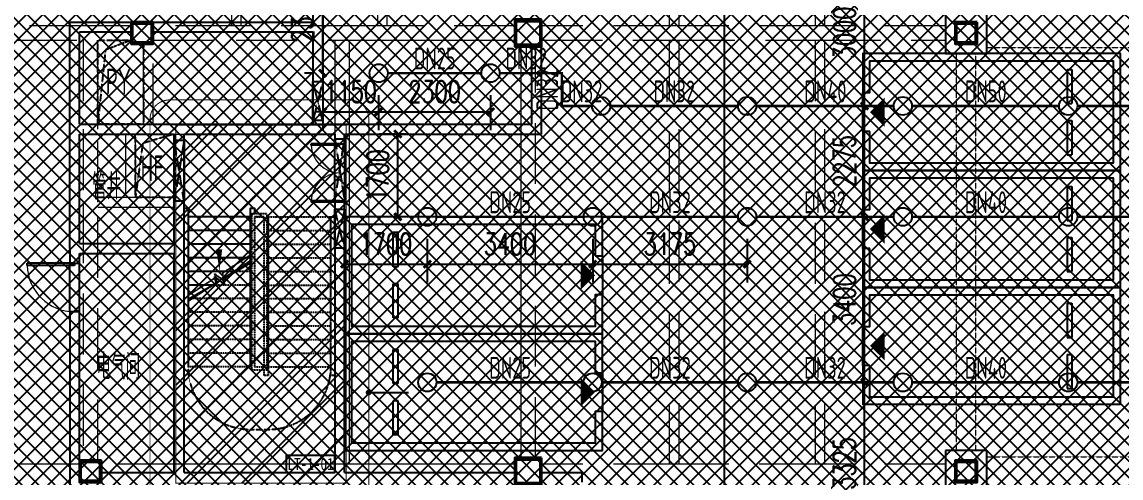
# Model space of a CAD drawing. Extents: x 6824721 to 16538177, y 2478193 to 6665639.
# Drawn here: x 8765458 to 8788049, y 2765564 to 2774926 of the extents above; entities that cross this region are included whole.
import ezdxf
from ezdxf.enums import TextEntityAlignment as Align

# ---------------------------------------------------------------- set-up
doc = ezdxf.new("R2010")
doc.units = 0
doc.header["$LTSCALE"] = 10
for name, pattern in [('__DASH', [0.35, 0.25, -0.1]), ('_DASH', [0.6, 0.4, -0.2]), ('DASH', [0.35, 0.25, -0.1]), ('短虚线', [187.5, 125, -62.5])]:
    doc.linetypes.add(name, pattern=pattern)
for name, color, linetype in [('0-wo', 8, 'Continuous'), ('00-停车位', 67, 'Continuous'), ('S-梁-虚线', 4, 'DASH'), ('SRC-03F$0$A-SYMB-NUMB-T', 4, 'Continuous'), ('W-EQUIP_喷头', 7, 'Continuous'), ('W-PIPE-喷淋中', 6, 'Continuous'), ('W-TEXT_喷淋', 7, 'Continuous'), ('W-TWT_DIM', 3, 'Continuous'), ('画水辅助', 6, 'Continuous')]:
    doc.layers.add(name, color=color, linetype=linetype)
doc.layers.add('钢梁', color=141, linetype='Continuous', lineweight=18)
doc.styles.add('8B2_01', font='simhei.ttf', dxfattribs={"width": 0.8})
doc.styles.add('8B2_02', font='tssdeng.shx', dxfattribs={"width": 0.7, "bigfont": 'TSSDCHN.shx'})
doc.styles.add('_TCH_DIM_T3', font='SIMPLEX', dxfattribs={"width": 0.705882, "bigfont": 'GBCBIG'})
doc.styles.add('_TWT_PIPEDN', font='TSSDENG', dxfattribs={"width": 0.8, "height": 3.5, "bigfont": 'TSSDCHN'})
doc.styles.add('SRC-03F$0$ECADI-TXT', font='simplex.shx', dxfattribs={"bigfont": 'hztxt.shx'})
doc.dimstyles.new('_TWT_ARCH&&150', dxfattribs={"dimtxt": 446.25, "dimasz": 150, "dimexe": 375, "dimexo": 450, "dimgap": 189.375, "dimtad": 1, "dimdec": 0, "dimzin": 0, "dimdsep": 46, "dimtxsty": '_TCH_DIM_T3', "dimblk": 'ARCHTICK', "dimcen": 0.09, "dimclrt": 7, "dimazin": 2, "dimtfac": 1, "dimtdec": 0, "dimtix": 1, "dimtmove": 2, "dimatfit": 3, "dimfxl": 0, "dimtolj": 1, "dimtzin": 0, "dimarcsym": 0})

# ---------------------------------------------------------------- blocks, each defined once
blk = doc.blocks.new('车位2400x5300')
at = {"layer": '00-停车位', "color": 251}
for p, q in [((-875, -1000), (-175, -1000)), ((-875, -1100), (-875, -1000)), ((-875, -1100), (-175, -1100)), ((-175, -1100), (-175, -1000)), ((175, -1000), (875, -1000)), ((175, -1100), (175, -1000)), ((175, -1100), (875, -1100)), ((875, -1100), (875, -1000)), ((400, -5300), (-400, -5300))]:
    blk.add_line(p, q, dxfattribs=at)
blk.add_lwpolyline([(400, -5150), (400, -5300), (1200, -5300), (1200, 0), (-1200, 0), (-1200, -5300), (-400, -5300), (-400, -5150), (-1050, -5150), (-1050, -150), (1050, -150), (1050, -5150), (400, -5150)], dxfattribs=at)
blk.add_lwpolyline([(0, -5150, 0, 600, 0), (0, -4850, 600, 600, 0)], format="xyseb", dxfattribs=at)
blk = doc.blocks.new('SRC-03F$0$ECADI-TAG-CODE')
at = {"layer": 'SRC-03F$0$A-SYMB-NUMB-T', "color": 1}
blk.add_lwpolyline([(3.41, 8.1), (13.41, 8.1), (13.41, 4.6), (3.41, 4.6)], close=True, dxfattribs=at)
at = {"layer": 'SRC-03F$0$A-SYMB-NUMB-T', "style": 'SRC-03F$0$ECADI-TXT', "width": 0.7}
blk.add_attdef('CODE', text='', height=2.5, dxfattribs=at).set_placement((8.41, 6.35), align=Align.MIDDLE_CENTER)
blk = doc.blocks.new('A$C405108C4')
at = {"color": 252, "linetype": 'DASH'}
for points in [[(63075, -170444), (62875, -171244)], [(63075, -171244), (62875, -170444)], [(60225, -171652), (60025, -172902)], [(60225, -172902), (60025, -171652)], [(63325, -172902), (63525, -171625)], [(63325, -171625), (63525, -172902)], [(63525, -173071), (63325, -173871)], [(63525, -173871), (63325, -173071)]]:
    blk.add_lwpolyline(points, dxfattribs=at)
at = {"layer": '画水辅助', "color": 4}
for points in [[(62875, -170444), (63075, -170444), (63075, -171244), (62875, -171244)], [(60025, -171652), (60225, -171652), (60225, -172902), (60025, -172902)], [(63325, -171625), (63525, -171625), (63525, -172902), (63325, -172902)], [(63325, -173071), (63525, -173071), (63525, -173871), (63325, -173871)]]:
    blk.add_lwpolyline(points, close=True, dxfattribs=at)
blk = doc.blocks.new('$DorLib2D$00000002')
for p, q in [((-0.5, 0), (-0.5, 0.4875)), ((-0.475, 0.4875), (-0.5, 0.4875)), ((-0.475, 0), (-0.475, 0.4875)), ((0.475, 0), (0.475, 0.4875)), ((0.475, 0.4875), (0.5, 0.4875)), ((0.5, 0), (0.5, 0.4875)), ((-0.5, 0), (-0.475, 0)), ((0.5, 0), (0.475, 0))]:
    blk.add_line(p, q)
at = {"lineweight": 13}
for centre, start, end in [((-0.4875, 0), 0, 88.53072), ((0.4875, 0), 91.46928, 180)]:
    blk.add_arc(centre, 0.4875, start, end, dxfattribs=at)
blk = doc.blocks.new('$DorLib2D$00000001')
for p, q in [((0.45, 0.975), (0.5, 0.975)), ((0.45, 0), (0.45, 0.975)), ((0.5, 0), (0.5, 0.975)), ((0.5, 0), (0.45, 0))]:
    blk.add_line(p, q)
at = {"lineweight": 13}
blk.add_arc((0.475, 0), 0.975, 91.4693, 180, dxfattribs=at)
blk = doc.blocks.new('jkytk')
h = blk.add_hatch()
h.set_pattern_fill('ANSI31', color=252, scale=500)
h.set_pattern_definition([(45, (8493122.4, 3120586.9), (-561.266, 561.266), [])])
h.paths.add_polyline_path([(8463239, 2781452), (8466739, 2781452), (8466739, 2774102), (8463239, 2774102)])
at = {"color": 1, "const_width": 20}
blk.add_lwpolyline([(8463239, 2781452), (8466739, 2781452), (8466739, 2774102), (8463239, 2774102)], close=True, dxfattribs=at)
blk = doc.blocks.new('LIANGMOBAN')
at = {"layer": 'S-梁-虚线', "color": 8, "lineweight": 18}
for p, q in [((1915816, 60428), (1922841, 60428)), ((1915191, 60303), (1915191, 52153)), ((1915591, 52153), (1915591, 60303)), ((1915816, 52028), (1922891, 52028))]:
    blk.add_line(p, q, dxfattribs=at)
at = {"layer": '钢梁', "color": 8, "linetype": '短虚线', "lineweight": 18}
for p, q in [((1900291, 69578), (1900291, 60878)), ((1900491, 60878), (1900491, 69578)), ((1903291, 69578), (1903291, 60878)), ((1903491, 60878), (1903491, 69578)), ((1909291, 69578), (1909291, 60878)), ((1909491, 60878), (1909491, 69578)), ((1912291, 69578), (1912291, 60878)), ((1912491, 60878), (1912491, 69578)), ((1897391, 60878), (1893991, 60878)), ((1898229, 60878), (1897391, 60878)), ((1900391, 60878), (1898679, 60878)), ((1902566, 60878), (1900391, 60878)), ((1903391, 60878), (1902566, 60878)), ((1906116, 60878), (1903391, 60878)), ((1909391, 60878), (1906666, 60878)), ((1912391, 60878), (1909391, 60878)), ((1914966, 60878), (1912391, 60878)), ((1893991, 60578), (1898229, 60578)), ((1897241, 60578), (1897241, 58753)), ((1898679, 60578), (1900391, 60578)), ((1900391, 60578), (1902566, 60578)), ((1906666, 60578), (1909391, 60578)), ((1909291, 60578), (1909291, 51878)), ((1909391, 60578), (1912391, 60578)), ((1909491, 51878), (1909491, 60578)), ((1912291, 60578), (1912291, 51878)), ((1912391, 60578), (1914966, 60578)), ((1912491, 51878), (1912491, 60578)), ((1898679, 58853), (1898679, 60503)), ((1906541, 52003), (1906541, 60453)), ((1897241, 58753), (1897241, 57253)), ((1899216, 58853), (1897541, 58853)), ((1897541, 57253), (1897541, 58753)), ((1902416, 58853), (1899216, 58853)), ((1898116, 58653), (1898116, 57353)), ((1899116, 58653), (1899116, 51878)), ((1897241, 57253), (1897241, 51953)), ((1897541, 51953), (1897541, 57253)), ((1897541, 57153), (1898216, 57153)), ((1898216, 57153), (1899116, 57153)), ((1897166, 51878), (1893991, 51878)), ((1899216, 51878), (1897616, 51878)), ((1909391, 51878), (1906666, 51878)), ((1912391, 51878), (1909391, 51878)), ((1914966, 51878), (1912391, 51878))]:
    blk.add_line(p, q, dxfattribs=at)
at = {"layer": '钢梁', "color": 8, "lineweight": 18}
for p, q in [((1897541, 58753), (1897541, 60578)), ((1902416, 60578), (1902416, 51878)), ((1902566, 60578), (1903391, 60578)), ((1902716, 58753), (1902716, 60578)), ((1903391, 60578), (1906116, 60578)), ((1898479, 60503), (1898479, 58853)), ((1906241, 60453), (1906241, 52003)), ((1902716, 51878), (1902716, 58753)), ((1897541, 58653), (1902416, 58653)), ((1898316, 58653), (1898454, 58653)), ((1898316, 57353), (1898316, 58653)), ((1899316, 57253), (1899316, 58653)), ((1899116, 57353), (1897541, 57353)), ((1899316, 51878), (1899316, 57253)), ((1900391, 51878), (1899216, 51878)), ((1902516, 51878), (1900391, 51878)), ((1903391, 51878), (1902516, 51878)), ((1906116, 51878), (1903391, 51878))]:
    blk.add_line(p, q, dxfattribs=at)
blk = doc.blocks.new('_ArchTick')
at = {"color": 0, "linetype": 'ByBlock', "const_width": 0.4}
blk.add_lwpolyline([(-0.5, -0.5), (0.5, 0.5)], dxfattribs=at)
blk = doc.blocks.new('*D399')
at = {"layer": 'Defpoints', "color": 0, "transparency": 16777216}
for p in [(8771639, 2776201), (8771873, 2776201), (8771873, 2773876)]:
    blk.add_point(p, dxfattribs=at)
at = {"layer": 'W-TWT_DIM', "color": 0, "lineweight": -2, "transparency": 16777216}
for p, q in [((8771423, 2776201), (8771264, 2776201)), ((8771639, 2773876), (8771639, 2776201)), ((8771423, 2773876), (8771264, 2773876))]:
    blk.add_line(p, q, dxfattribs=at)
at = {"layer": 'W-TWT_DIM', "color": 0, "lineweight": -2, "transparency": 16777216, "xscale": 150, "yscale": 150, "zscale": 150}
for p, rotation in [((8771639, 2776201), 90), ((8771639, 2773876), 270)]:
    blk.add_blockref('_ArchTick', p, dxfattribs=dict(at, rotation=rotation))
at = {"layer": 'W-TWT_DIM', "color": 7, "transparency": 16777216, "insert": (8771227, 2775039), "char_height": 446.2, "attachment_point": 5, "rotation": 90, "style": '_TCH_DIM_T3'}
blk.add_mtext('\\A1;2325', dxfattribs=at)
blk = doc.blocks.new('*D401')
at = {"layer": 'Defpoints', "color": 0, "transparency": 16777216}
for p in [(8771639, 2773876), (8772789, 2773876), (8772789, 2773084)]:
    blk.add_point(p, dxfattribs=at)
at = {"layer": 'W-TWT_DIM', "color": 0, "lineweight": -2, "transparency": 16777216}
for p, q in [((8771639, 2773426), (8771639, 2772709)), ((8772789, 2773426), (8772789, 2772709)), ((8771639, 2773084), (8771489, 2773084)), ((8771639, 2773084), (8772789, 2773084)), ((8772789, 2773084), (8772939, 2773084))]:
    blk.add_line(p, q, dxfattribs=at)
at = {"layer": 'W-TWT_DIM', "color": 0, "lineweight": -2, "transparency": 16777216, "xscale": 150, "yscale": 150, "zscale": 150}
blk.add_blockref('_ArchTick', (8771639, 2773084), dxfattribs=at)
at = {"layer": 'W-TWT_DIM', "color": 0, "lineweight": -2, "transparency": 16777216, "xscale": 150, "yscale": 150, "zscale": 150, "rotation": 180}
blk.add_blockref('_ArchTick', (8772789, 2773084), dxfattribs=at)
at = {"layer": 'W-TWT_DIM', "color": 7, "transparency": 16777216, "insert": (8772214, 2773497), "char_height": 446.2, "attachment_point": 5, "style": '_TCH_DIM_T3'}
blk.add_mtext('\\A1;1150', dxfattribs=at)
blk = doc.blocks.new('*D402')
at = {"layer": 'Defpoints', "color": 0, "transparency": 16777216}
for p in [(8772789, 2773876), (8775089, 2773876), (8775089, 2773084)]:
    blk.add_point(p, dxfattribs=at)
at = {"layer": 'W-TWT_DIM', "color": 0, "lineweight": -2, "transparency": 16777216}
for p, q in [((8772789, 2773426), (8772789, 2772709)), ((8775089, 2773426), (8775089, 2772709)), ((8772789, 2773084), (8775089, 2773084))]:
    blk.add_line(p, q, dxfattribs=at)
at = {"layer": 'W-TWT_DIM', "color": 0, "lineweight": -2, "transparency": 16777216, "xscale": 150, "yscale": 150, "zscale": 150, "rotation": 180}
blk.add_blockref('_ArchTick', (8772789, 2773084), dxfattribs=at)
at = {"layer": 'W-TWT_DIM', "color": 0, "lineweight": -2, "transparency": 16777216, "xscale": 150, "yscale": 150, "zscale": 150}
blk.add_blockref('_ArchTick', (8775089, 2773084), dxfattribs=at)
at = {"layer": 'W-TWT_DIM', "color": 7, "transparency": 16777216, "insert": (8773939, 2773497), "char_height": 446.2, "attachment_point": 5, "style": '_TCH_DIM_T3'}
blk.add_mtext('\\A1;2300', dxfattribs=at)
blk = doc.blocks.new('*D953')
at = {"layer": 'Defpoints', "color": 0, "transparency": 16777216}
for p in [(8772089, 2770926), (8773789, 2770926), (8773789, 2769955)]:
    blk.add_point(p, dxfattribs=at)
at = {"layer": 'W-TWT_DIM', "color": 0, "lineweight": -2, "transparency": 16777216}
for p, q in [((8772089, 2770476), (8772089, 2769580)), ((8773789, 2770476), (8773789, 2769580)), ((8772089, 2769955), (8773789, 2769955))]:
    blk.add_line(p, q, dxfattribs=at)
at = {"layer": 'W-TWT_DIM', "color": 0, "lineweight": -2, "transparency": 16777216, "xscale": 150, "yscale": 150, "zscale": 150, "rotation": 180}
blk.add_blockref('_ArchTick', (8772089, 2769955), dxfattribs=at)
at = {"layer": 'W-TWT_DIM', "color": 0, "lineweight": -2, "transparency": 16777216, "xscale": 150, "yscale": 150, "zscale": 150}
blk.add_blockref('_ArchTick', (8773789, 2769955), dxfattribs=at)
at = {"layer": 'W-TWT_DIM', "color": 7, "transparency": 16777216, "insert": (8772939, 2770368), "char_height": 446.2, "attachment_point": 5, "style": '_TCH_DIM_T3'}
blk.add_mtext('\\A1;1700', dxfattribs=at)
blk = doc.blocks.new('*D954')
at = {"layer": 'Defpoints', "color": 0, "transparency": 16777216}
for p in [(8773789, 2770926), (8777189, 2770926), (8777189, 2769955)]:
    blk.add_point(p, dxfattribs=at)
at = {"layer": 'W-TWT_DIM', "color": 0, "lineweight": -2, "transparency": 16777216}
for p, q in [((8773789, 2770476), (8773789, 2769580)), ((8777189, 2770476), (8777189, 2769580)), ((8773789, 2769955), (8777189, 2769955))]:
    blk.add_line(p, q, dxfattribs=at)
at = {"layer": 'W-TWT_DIM', "color": 0, "lineweight": -2, "transparency": 16777216, "xscale": 150, "yscale": 150, "zscale": 150, "rotation": 180}
blk.add_blockref('_ArchTick', (8773789, 2769955), dxfattribs=at)
at = {"layer": 'W-TWT_DIM', "color": 0, "lineweight": -2, "transparency": 16777216, "xscale": 150, "yscale": 150, "zscale": 150}
blk.add_blockref('_ArchTick', (8777189, 2769955), dxfattribs=at)
at = {"layer": 'W-TWT_DIM', "color": 7, "transparency": 16777216, "insert": (8775489, 2770368), "char_height": 446.2, "attachment_point": 5, "style": '_TCH_DIM_T3'}
blk.add_mtext('\\A1;3400', dxfattribs=at)
blk = doc.blocks.new('*D955')
at = {"layer": 'Defpoints', "color": 0, "transparency": 16777216}
for p in [(8777189, 2770926), (8780364, 2770926), (8780364, 2769955)]:
    blk.add_point(p, dxfattribs=at)
at = {"layer": 'W-TWT_DIM', "color": 0, "lineweight": -2, "transparency": 16777216}
for p, q in [((8777189, 2770476), (8777189, 2769580)), ((8780364, 2770476), (8780364, 2769580)), ((8777189, 2769955), (8780364, 2769955))]:
    blk.add_line(p, q, dxfattribs=at)
at = {"layer": 'W-TWT_DIM', "color": 0, "lineweight": -2, "transparency": 16777216, "xscale": 150, "yscale": 150, "zscale": 150, "rotation": 180}
blk.add_blockref('_ArchTick', (8777189, 2769955), dxfattribs=at)
at = {"layer": 'W-TWT_DIM', "color": 0, "lineweight": -2, "transparency": 16777216, "xscale": 150, "yscale": 150, "zscale": 150}
blk.add_blockref('_ArchTick', (8780364, 2769955), dxfattribs=at)
at = {"layer": 'W-TWT_DIM', "color": 7, "transparency": 16777216, "insert": (8778777, 2770368), "char_height": 446.2, "attachment_point": 5, "style": '_TCH_DIM_T3'}
blk.add_mtext('\\A1;3175', dxfattribs=at)
blk = doc.blocks.new('*D1127')
at = {"layer": 'Defpoints', "color": 0, "transparency": 16777216}
for p in [(8773184, 2772626), (8773789, 2772626), (8773789, 2770926)]:
    blk.add_point(p, dxfattribs=at)
at = {"layer": 'W-TWT_DIM', "color": 0, "lineweight": -2, "transparency": 16777216}
for p, q in [((8773339, 2772626), (8772809, 2772626)), ((8773184, 2770926), (8773184, 2772626)), ((8773339, 2770926), (8772809, 2770926))]:
    blk.add_line(p, q, dxfattribs=at)
at = {"layer": 'W-TWT_DIM', "color": 0, "lineweight": -2, "transparency": 16777216, "xscale": 150, "yscale": 150, "zscale": 150}
for p, rotation in [((8773184, 2772626), 90), ((8773184, 2770926), 270)]:
    blk.add_blockref('_ArchTick', p, dxfattribs=dict(at, rotation=rotation))
at = {"layer": 'W-TWT_DIM', "color": 7, "transparency": 16777216, "insert": (8772772, 2771776), "char_height": 446.2, "attachment_point": 5, "rotation": 90, "style": '_TCH_DIM_T3'}
blk.add_mtext('\\A1;1700', dxfattribs=at)
blk = doc.blocks.new('*D1475')
at = {"layer": 'Defpoints', "color": 0, "transparency": 16777216}
for p in [(8782778, 2767526), (8783564, 2767526), (8783564, 2764201)]:
    blk.add_point(p, dxfattribs=at)
at = {"layer": 'W-TWT_DIM', "color": 0, "lineweight": -2, "transparency": 16777216}
for p, q in [((8783114, 2767526), (8782403, 2767526)), ((8782778, 2764201), (8782778, 2767526)), ((8783114, 2764201), (8782403, 2764201))]:
    blk.add_line(p, q, dxfattribs=at)
at = {"layer": 'W-TWT_DIM', "color": 0, "lineweight": -2, "transparency": 16777216, "xscale": 150, "yscale": 150, "zscale": 150}
for p, rotation in [((8782778, 2767526), 90), ((8782778, 2764201), 270)]:
    blk.add_blockref('_ArchTick', p, dxfattribs=dict(at, rotation=rotation))
at = {"layer": 'W-TWT_DIM', "color": 7, "transparency": 16777216, "insert": (8782365, 2765864), "char_height": 446.2, "attachment_point": 5, "rotation": 90, "style": '_TCH_DIM_T3'}
blk.add_mtext('\\A1;3325', dxfattribs=at)
blk = doc.blocks.new('*D1476')
at = {"layer": 'Defpoints', "color": 0, "transparency": 16777216}
for p in [(8782778, 2770926), (8783564, 2770926), (8783564, 2767526)]:
    blk.add_point(p, dxfattribs=at)
at = {"layer": 'W-TWT_DIM', "color": 0, "lineweight": -2, "transparency": 16777216}
for p, q in [((8783114, 2770926), (8782403, 2770926)), ((8782778, 2767526), (8782778, 2770926)), ((8783114, 2767526), (8782403, 2767526))]:
    blk.add_line(p, q, dxfattribs=at)
at = {"layer": 'W-TWT_DIM', "color": 0, "lineweight": -2, "transparency": 16777216, "xscale": 150, "yscale": 150, "zscale": 150}
for p, rotation in [((8782778, 2770926), 90), ((8782778, 2767526), 270)]:
    blk.add_blockref('_ArchTick', p, dxfattribs=dict(at, rotation=rotation))
at = {"layer": 'W-TWT_DIM', "color": 7, "transparency": 16777216, "insert": (8782365, 2769226), "char_height": 446.2, "attachment_point": 5, "rotation": 90, "style": '_TCH_DIM_T3'}
blk.add_mtext('\\A1;3400', dxfattribs=at)
blk = doc.blocks.new('*D1477')
at = {"layer": 'Defpoints', "color": 0, "transparency": 16777216}
for p in [(8782778, 2773201), (8783564, 2773201), (8783564, 2770926)]:
    blk.add_point(p, dxfattribs=at)
at = {"layer": 'W-TWT_DIM', "color": 0, "lineweight": -2, "transparency": 16777216}
for p, q in [((8783114, 2773201), (8782403, 2773201)), ((8782778, 2770926), (8782778, 2773201)), ((8783114, 2770926), (8782403, 2770926))]:
    blk.add_line(p, q, dxfattribs=at)
at = {"layer": 'W-TWT_DIM', "color": 0, "lineweight": -2, "transparency": 16777216, "xscale": 150, "yscale": 150, "zscale": 150}
for p, rotation in [((8782778, 2773201), 90), ((8782778, 2770926), 270)]:
    blk.add_blockref('_ArchTick', p, dxfattribs=dict(at, rotation=rotation))
at = {"layer": 'W-TWT_DIM', "color": 7, "transparency": 16777216, "insert": (8782365, 2772064), "char_height": 446.2, "attachment_point": 5, "rotation": 90, "style": '_TCH_DIM_T3'}
blk.add_mtext('\\A1;2275', dxfattribs=at)
blk = doc.blocks.new('*D1478')
at = {"layer": 'Defpoints', "color": 0, "transparency": 16777216}
for p in [(8782778, 2776201), (8783564, 2776201), (8783564, 2773201)]:
    blk.add_point(p, dxfattribs=at)
at = {"layer": 'W-TWT_DIM', "color": 0, "lineweight": -2, "transparency": 16777216}
for p, q in [((8783114, 2776201), (8782403, 2776201)), ((8782778, 2773201), (8782778, 2776201)), ((8783114, 2773201), (8782403, 2773201))]:
    blk.add_line(p, q, dxfattribs=at)
at = {"layer": 'W-TWT_DIM', "color": 0, "lineweight": -2, "transparency": 16777216, "xscale": 150, "yscale": 150, "zscale": 150}
for p, rotation in [((8782778, 2776201), 90), ((8782778, 2773201), 270)]:
    blk.add_blockref('_ArchTick', p, dxfattribs=dict(at, rotation=rotation))
at = {"layer": 'W-TWT_DIM', "color": 7, "transparency": 16777216, "insert": (8782365, 2774701), "char_height": 446.2, "attachment_point": 5, "rotation": 90, "style": '_TCH_DIM_T3'}
blk.add_mtext('\\A1;3000', dxfattribs=at)
blk = doc.blocks.new('$TwtSys$00000125')
blk.add_circle((0, 0, 0), 1)

msp = doc.modelspace()

# ---------------------------------------------------------------- hatches: boundary and pattern name
h = msp.add_hatch()
h.set_pattern_fill('ANSI37', color=8, scale=150)
h.set_pattern_definition([(45, (8303016.86, 2710265.2), (-168.3798, 168.3798), []), (135, (8303016.86, 2710265.2), (-168.3798, -168.3798), [])])
h.paths.add_polyline_path([(8824414.1, 2949451.5), (8824414.1, 2935151.5), (8842714.1, 2935151.5), (8842714.1, 2879526.5), (8827964.1, 2879526.5), (8827964.1, 2881476.5), (8830839.1, 2881476.5), (8830939.1, 2886876.5), (8804334.6, 2886876.5), (8804142.3, 2820149.7), (8833564.1, 2820152.3), (8833564.1, 2817714.5), (8841204.8, 2810768), (8839163.9, 2808501.4), (8843102.6, 2804955), (8820829.2, 2780217.9), (8820829.2, 2770055.4), (8785124.6, 2730401.5), (8708264.1, 2730401.5), (8708264.1, 2736351.5), (8695014.1, 2750701.5), (8695014.1, 2775001.5), (8703014.1, 2775002.8), (8703014.1, 2949451.5), (8712039.3, 2949451.5)])
at = {"layer": 'W-PIPE-喷淋中'}
for points in [[(8776555.6, 2773876.5), (8776555.6, 2773902.7), (8776581.8, 2773902.7)], [(8776555.6, 2773876.5), (8776581.8, 2773876.5), (8776581.8, 2773902.7)], [(8776555.6, 2773201.5), (8776555.6, 2773175.2), (8776529.3, 2773175.2)], [(8776555.6, 2773201.5), (8776529.3, 2773201.5), (8776529.3, 2773175.2)]]:
    msp.add_hatch(color=256, dxfattribs=at).paths.add_polyline_path(points)

# ---------------------------------------------------------------- linework, layer by layer
at = {"layer": '0-wo', "color": 8}
for p, q in [((8771439.1, 2777376.5), (8771439.1, 2774926.5)), ((8771639.1, 2777276.5), (8771639.1, 2774826.5)), ((8766439.1, 2774926.5), (8767702.1, 2774926.5)), ((8766439.1, 2772726.5), (8766439.1, 2774926.5)), ((8768152.1, 2774926.5), (8767702.1, 2774926.5)), ((8767702.1, 2774926.5), (8767702.1, 2774476.5)), ((8768152.1, 2774476.5), (8768152.1, 2774926.5)), ((8768152.1, 2774926.5), (8771439.1, 2774926.5)), ((8775589.1, 2774976.5), (8775589.1, 2774426.5)), ((8776139.1, 2774426.5), (8776139.1, 2774976.5)), ((8784439.1, 2775126.5), (8784439.1, 2774276.5)), ((8785289.1, 2774276.5), (8785289.1, 2775126.5)), ((8766639.1, 2774726.5), (8767702.1, 2774726.5)), ((8766639.1, 2772826.5), (8766639.1, 2774726.5)), ((8768152.1, 2774726.5), (8771439.1, 2774726.5)), ((8771439.1, 2774726.5), (8771439.1, 2772826.5)), ((8771639.1, 2774826.5), (8771639.1, 2772826.5)), ((8767702.1, 2774476.5), (8768152.1, 2774476.5)), ((8775589.1, 2774426.5), (8776139.1, 2774426.5)), ((8775939.1, 2772826.5), (8775939.1, 2774426.5)), ((8776139.1, 2772626.5), (8776139.1, 2774426.5)), ((8784439.1, 2774276.5), (8785289.1, 2774276.5)), ((8766439.1, 2770276.5), (8766439.1, 2772726.5)), ((8766639.1, 2772826.5), (8768689.1, 2772826.5)), ((8768689.1, 2772826.5), (8771439.1, 2772826.5)), ((8771639.1, 2772826.5), (8771989.1, 2772826.5)), ((8771989.1, 2772826.5), (8775939.1, 2772826.5)), ((8766639.1, 2772626.5), (8768589.1, 2772626.5)), ((8766639.1, 2770376.5), (8766639.1, 2772626.5)), ((8768589.1, 2770376.5), (8768589.1, 2772626.5)), ((8768789.1, 2772626.5), (8771539.1, 2772626.5)), ((8768789.1, 2770276.5), (8768789.1, 2772626.5)), ((8771539.1, 2772626.5), (8771889.1, 2772626.5)), ((8771889.1, 2772626.5), (8771889.1, 2772426.5)), ((8771889.1, 2772426.5), (8772089.1, 2772426.5)), ((8772089.1, 2772626.5), (8776139.1, 2772626.5)), ((8772089.1, 2772426.5), (8772089.1, 2772626.5)), ((8772089.1, 2771226.5), (8771889.1, 2771226.5)), ((8771889.1, 2771226.5), (8771889.1, 2765676.5)), ((8772089.1, 2765676.5), (8772089.1, 2771226.5)), ((8768871.1, 2770926.5), (8768871.1, 2769237.5)), ((8770157.1, 2770926.5), (8768871.1, 2770926.5)), ((8770157.1, 2770926.5), (8770157.1, 2769980)), ((8770157.1, 2770646.5), (8768871.1, 2770646.5)), ((8766439.1, 2770276.5), (8766439.1, 2769976.5)), ((8766639.1, 2770376.5), (8768589.1, 2770376.5)), ((8766639.1, 2770176.5), (8768589.1, 2770176.5)), ((8766639.1, 2769976.5), (8766639.1, 2770176.5)), ((8768589.1, 2765676.5), (8768589.1, 2770176.5)), ((8768789.1, 2765676.5), (8768789.1, 2770276.5)), ((8770157.1, 2770366.5), (8768871.1, 2770366.5)), ((8766439.1, 2768976.5), (8766439.1, 2769976.5)), ((8766439.1, 2769976.5), (8766639.1, 2769976.5)), ((8766639.1, 2768976.5), (8766639.1, 2769976.5)), ((8770157.1, 2770086.5), (8768871.1, 2770086.5)), ((8769591.9, 2769653.7), (8770157.1, 2769980)), ((8769856.6, 2769806.5), (8768871.1, 2769806.5)), ((8768871.1, 2769237.5), (8769453.6, 2769573.8)), ((8769371.6, 2769526.5), (8768871.1, 2769526.5)), ((8769453.6, 2769573.8), (8769418.6, 2769704.2)), ((8769418.6, 2769704.2), (8769624.7, 2769531.3)), ((8769624.7, 2769531.3), (8769591.9, 2769653.7)), ((8768886.6, 2769246.5), (8768871.1, 2769246.5)), ((8766639.1, 2768976.5), (8766439.1, 2768976.5)), ((8766439.1, 2768976.5), (8766439.1, 2765576.5)), ((8766639.1, 2765676.5), (8766639.1, 2768976.5)), ((8772583.5, 2767319.1), (8773405.5, 2767319.1)), ((8772583.5, 2767319.1), (8773405.5, 2767319.1)), ((8772583.5, 2767319.1), (8773405.5, 2767319.1)), ((8785289.1, 2766126.5), (8784439.1, 2766126.5)), ((8784439.1, 2766126.5), (8784439.1, 2765276.5)), ((8785289.1, 2765276.5), (8785289.1, 2766126.5)), ((8767089.1, 2765926.5), (8766639.1, 2765926.5)), ((8766639.1, 2765926.5), (8766639.1, 2765476.5)), ((8767089.1, 2765476.5), (8767089.1, 2765926.5)), ((8776139.1, 2765976.5), (8775589.1, 2765976.5)), ((8775589.1, 2765976.5), (8775589.1, 2765426.5)), ((8776139.1, 2765426.5), (8776139.1, 2765976.5)), ((8767089.1, 2765676.5), (8768589.1, 2765676.5)), ((8768789.1, 2765676.5), (8771889.1, 2765676.5)), ((8772089.1, 2765676.5), (8775589.1, 2765676.5)), ((8776139.1, 2765676.5), (8776714.1, 2765676.5)), ((8776714.1, 2765676.5), (8776964.1, 2765676.5)), ((8776964.1, 2765676.5), (8776964.1, 2765476.5)), ((8766439.1, 2765576.5), (8766439.1, 2765276.5))]:
    msp.add_line(p, q, dxfattribs=at)
at = {"layer": '0-wo', "color": 8, "linetype": '_DASH'}
for p, q in [((8768871.1, 2770926.5), (8768871.1, 2769307.6)), ((8770157.1, 2770926.5), (8768871.1, 2770926.5)), ((8770157.1, 2770926.5), (8770157.1, 2770144.7)), ((8770499.1, 2770986.5), (8770179.1, 2770986.5)), ((8770179.1, 2770986.5), (8770179.1, 2767786.5)), ((8770239.1, 2770926.5), (8770439.1, 2770926.5)), ((8770439.1, 2770926.5), (8770239.1, 2770926.5)), ((8770239.1, 2770926.5), (8770239.1, 2767846.5)), ((8770439.1, 2767846.5), (8770439.1, 2770926.5)), ((8770499.1, 2767786.5), (8770499.1, 2770986.5)), ((8770521.1, 2767846.5), (8770521.1, 2770926.5)), ((8770521.1, 2770926.5), (8771807.1, 2770926.5)), ((8771807.1, 2767846.5), (8771807.1, 2770926.5)), ((8770157.1, 2770646.5), (8768871.1, 2770646.5)), ((8770521.1, 2770646.5), (8771807.1, 2770646.5)), ((8770157.1, 2770366.5), (8768871.1, 2770366.5)), ((8770521.1, 2770366.5), (8771807.1, 2770366.5)), ((8770067.6, 2770086.5), (8768871.1, 2770086.5)), ((8770157.1, 2770144.7), (8769573.3, 2769764.7)), ((8770157.1, 2770025.4), (8769605.4, 2769666.3)), ((8770157.1, 2770025.4), (8770157.1, 2767846.5)), ((8770521.1, 2770086.5), (8771807.1, 2770086.5)), ((8769637.5, 2769806.5), (8768871.1, 2769806.5)), ((8769628.6, 2769595.1), (8769413.7, 2769756.7)), ((8769413.7, 2769756.7), (8769471.6, 2769579.1)), ((8769573.3, 2769764.7), (8769628.6, 2769595.1)), ((8770157.1, 2769806.5), (8769820.8, 2769806.5)), ((8770521.1, 2769806.5), (8771807.1, 2769806.5)), ((8769439.5, 2769677.6), (8768871.1, 2769307.6)), ((8769471.6, 2769579.1), (8768871.1, 2769188.2)), ((8769207.4, 2769526.5), (8768871.1, 2769526.5)), ((8770157.1, 2769526.5), (8769390.7, 2769526.5)), ((8770521.1, 2769526.5), (8771807.1, 2769526.5)), ((8768871.1, 2769188.2), (8768871.1, 2767846.5)), ((8770157.1, 2769246.5), (8768960.5, 2769246.5)), ((8770521.1, 2769246.5), (8771807.1, 2769246.5)), ((8770157.1, 2768966.5), (8768871.1, 2768966.5)), ((8770521.1, 2768966.5), (8771807.1, 2768966.5)), ((8770157.1, 2768686.5), (8768871.1, 2768686.5)), ((8770521.1, 2768686.5), (8771807.1, 2768686.5)), ((8770157.1, 2768406.5), (8768871.1, 2768406.5)), ((8770521.1, 2768406.5), (8771807.1, 2768406.5)), ((8770157.1, 2768126.5), (8768871.1, 2768126.5)), ((8770521.1, 2768126.5), (8771807.1, 2768126.5)), ((8770157.1, 2767846.5), (8768871.1, 2767846.5)), ((8770179.1, 2767786.5), (8770499.1, 2767786.5)), ((8770239.1, 2767846.5), (8770439.1, 2767846.5)), ((8770521.1, 2767846.5), (8771807.1, 2767846.5))]:
    msp.add_line(p, q, dxfattribs=at)
at = {"layer": '0-wo', "color": 8, "linetype": '__DASH', "ltscale": 1.5}
msp.add_lwpolyline([(8779889.1, 2818201.5), (8779889.1, 2741939, -0.4142136), (8776889.1, 2738939), (8750464.1, 2738939)], format="xyb", dxfattribs=at)
at = {"layer": '0-wo', "color": 8, "lineweight": 35}
for points in [[(8768152.1, 2774926.5), (8767702.1, 2774926.5), (8767702.1, 2774476.5), (8768152.1, 2774476.5)], [(8776139.1, 2774976.5), (8775589.1, 2774976.5), (8775589.1, 2774426.5), (8776139.1, 2774426.5)], [(8776109.1, 2774456.5), (8775619.1, 2774456.5), (8775619.1, 2774946.5), (8776109.1, 2774946.5)], [(8785089.1, 2774926.5), (8784639.1, 2774926.5), (8784639.1, 2774476.5), (8785089.1, 2774476.5)], [(8768122.1, 2774506.5), (8767732.1, 2774506.5), (8767732.1, 2774896.5), (8768122.1, 2774896.5)], [(8785059.1, 2774506.5), (8784669.1, 2774506.5), (8784669.1, 2774896.5), (8785059.1, 2774896.5)], [(8767089.1, 2765926.5), (8766639.1, 2765926.5), (8766639.1, 2765476.5), (8767089.1, 2765476.5)], [(8767059.1, 2765506.5), (8766669.1, 2765506.5), (8766669.1, 2765896.5), (8767059.1, 2765896.5)], [(8776139.1, 2765976.5), (8775589.1, 2765976.5), (8775589.1, 2765426.5), (8776139.1, 2765426.5)], [(8776109.1, 2765456.5), (8775619.1, 2765456.5), (8775619.1, 2765946.5), (8776109.1, 2765946.5)], [(8785089.1, 2765926.5), (8784639.1, 2765926.5), (8784639.1, 2765476.5), (8785089.1, 2765476.5)], [(8785059.1, 2765506.5), (8784669.1, 2765506.5), (8784669.1, 2765896.5), (8785059.1, 2765896.5)]]:
    msp.add_lwpolyline(points, close=True, dxfattribs=at)
at = {"layer": '0-wo', "color": 8, "linetype": 'DASH'}
for points in [[(8767952.5, 2774476.5), (8767952.5, 2772826.5), (8767014.1, 2772826.5), (8767014.1, 2774551.5), (8767702.1, 2774551.5), (8767702.1, 2774476.5), (8767952.5, 2774476.5)], [(8767702.1, 2774551.5), (8767173.6, 2774352.4), (8767014.1, 2772826.5)], [(8768589.1, 2772626.5), (8767939.4, 2772434.4), (8767789.1, 2771326.5)], [(8770157.1, 2766560.5), (8770521.1, 2766560.5)]]:
    msp.add_lwpolyline(points, dxfattribs=at)
at = {"layer": '0-wo', "color": 8, "linetype": 'DASH', "const_width": 20}
msp.add_lwpolyline([(8772189.1, 2773326.5), (8768489.1, 2773326.5, 0.4142136), (8768089.1, 2772926.5), (8768089.1, 2765376.5, 0.4142136), (8768489.1, 2764976.5), (8772189.1, 2764976.5, 0.4142136), (8772589.1, 2765376.5), (8772589.1, 2772926.5, 0.4142136)], format="xyb", close=True, dxfattribs=at)
at = {"layer": '0-wo', "color": 8, "linetype": 'DASH'}
msp.add_lwpolyline([(8767789.1, 2772626.5), (8768589.1, 2772626.5), (8768589.1, 2771326.5), (8767789.1, 2771326.5)], close=True, dxfattribs=at)
at = {"layer": '0-wo', "color": 8}
for points in [[(8768789.1, 2767846.5), (8768789.1, 2771101.5), (8768871.1, 2771101.5), (8768871.1, 2767846.5)], [(8770157.1, 2767846.5), (8770157.1, 2771101.5), (8770239.1, 2771101.5), (8770239.1, 2770986.5)], [(8770521.1, 2770926.5), (8770499.1, 2770926.5)], [(8771807.1, 2770926.5), (8771889.1, 2770926.5)]]:
    msp.add_lwpolyline(points, dxfattribs=at)
msp.add_lwpolyline([(8769514.1, 2771066.5, 0, 0, 0), (8769514.1, 2769806.5, 0, 120, 0), (8769514.1, 2770256.5, 0, 0, 0)], format="xyseb", dxfattribs=at)
at = {"layer": '0-wo', "color": 8, "linetype": '_DASH'}
for points in [[(8770521.1, 2770926.5), (8770521.1, 2767671.5), (8770439.1, 2767671.5), (8770439.1, 2767786.5)], [(8771889.1, 2770926.5), (8771889.1, 2767671.5), (8771807.1, 2767671.5), (8771807.1, 2770926.5)]]:
    msp.add_lwpolyline(points, dxfattribs=at)
at = {"layer": '0-wo', "color": 8, "const_width": 60}
msp.add_lwpolyline([(8772553.5, 2767319.1, 1), (8772613.5, 2767319.1, 1)], format="xyb", close=True, dxfattribs=at)
msp.add_lwpolyline([(8772553.5, 2767319.1, 1), (8772613.5, 2767319.1, 1)], format="xyb", close=True, dxfattribs=at)
msp.add_lwpolyline([(8772553.5, 2767319.1, 1), (8772613.5, 2767319.1, 1)], format="xyb", close=True, dxfattribs=at)
msp.add_lwpolyline([(8772553.5, 2767319.1, 1), (8772613.5, 2767319.1, 1)], format="xyb", close=True, dxfattribs=at)
at = {"layer": '0-wo', "color": 8, "linetype": 'DASH'}
for centre, start, end in [((8770157.1, 2767846.5), 180, 270), ((8770521.1, 2767846.5), 270, 0)]:
    msp.add_arc(centre, 1286, start, end, dxfattribs=at)
at = {"layer": 'W-PIPE-喷淋中', "ltscale": 1.5, "const_width": 52.5}
for points in [[(8772976.6, 2773876.5), (8774901.6, 2773876.5)], [(8775276.6, 2773876.5), (8776555.6, 2773876.5)], [(8776555.6, 2773201.5), (8776555.6, 2773876.5)], [(8777176.6, 2773201.5), (8776555.6, 2773201.5)], [(8780176.6, 2773201.5), (8777551.6, 2773201.5)], [(8783376.6, 2773201.5), (8780551.6, 2773201.5)], [(8786776.6, 2773201.5), (8783751.6, 2773201.5)], [(8790176.6, 2773201.5), (8787151.6, 2773201.5)], [(8773976.6, 2770926.5), (8777001.6, 2770926.5)], [(8780176.6, 2770926.5), (8777376.6, 2770926.5)], [(8783376.6, 2770926.5), (8780551.6, 2770926.5)], [(8786776.6, 2770926.5), (8783751.6, 2770926.5)], [(8790176.6, 2770926.5), (8787151.6, 2770926.5)], [(8773976.6, 2767526.5), (8777001.6, 2767526.5)], [(8780176.6, 2767526.5), (8777376.6, 2767526.5)], [(8783376.6, 2767526.5), (8780551.6, 2767526.5)], [(8786776.6, 2767526.5), (8783751.6, 2767526.5)], [(8790176.6, 2767526.5), (8787151.6, 2767526.5)]]:
    msp.add_lwpolyline(points, dxfattribs=at)

# ---------------------------------------------------------------- block references
msp.add_blockref('jkytk', (305383.7, -8645.8))
at = {"layer": '0-wo', "color": 8}
msp.add_blockref('A$C405108C4', (8708564.1, 2944151.5), dxfattribs=at)
for p, rotation in [((8788039.1, 2773076.5), 270), ((8788039.1, 2770676.5), 270), ((8772089.1, 2769726.5), 90), ((8788039.1, 2768276.5), 270), ((8772089.1, 2767326.5), 90)]:
    msp.add_blockref('车位2400x5300', p, dxfattribs=dict(at, rotation=rotation))
at = {"layer": '0-wo', "color": 8, "rotation": 90}
for name, p, xscale, yscale, zscale in [('$DorLib2D$00000002', (8771989.1, 2771826.5), 1200, 1200, 200), ('$DorLib2D$00000001', (8766539.1, 2769476.5), 1000, 1000, 1000)]:
    msp.add_blockref(name, p, dxfattribs=dict(at, xscale=xscale, yscale=yscale, zscale=zscale))
at = {"layer": '0-wo', "color": 8}
ref = msp.add_blockref('SRC-03F$0$ECADI-TAG-CODE', (8772229.9, 2765216.5), dxfattribs=dict(at, xscale=-100, yscale=100, zscale=100))
ref.add_attrib('CODE', 'LT-1-01', dxfattribs={"layer": 'SRC-03F$0$A-SYMB-NUMB-T', "height": 250, "style": '8B2_01', "width": 0.8}).set_placement((8771389.1, 2765851.5), align=Align.MIDDLE_CENTER)
at = {"layer": 'W-EQUIP_喷头', "xscale": 187.5, "yscale": 187.5, "zscale": 187.5}
for p in [(8772789.1, 2773876.5), (8775089.1, 2773876.5), (8777364.1, 2773201.5), (8780364.1, 2773201.5), (8783564.1, 2773201.5), (8786964.1, 2773201.5), (8773789.1, 2770926.5), (8777189.1, 2770926.5), (8780364.1, 2770926.5), (8783564.1, 2770926.5), (8786964.1, 2770926.5), (8773789.1, 2767526.5), (8777189.1, 2767526.5), (8780364.1, 2767526.5), (8783564.1, 2767526.5), (8786964.1, 2767526.5)]:
    msp.add_blockref('$TwtSys$00000125', p, dxfattribs=at)
at = {"layer": '钢梁', "color": 6}
msp.add_blockref('LIANGMOBAN', (6869472.7, 2713973), dxfattribs=at)

# ---------------------------------------------------------------- texts
at = {"layer": '0-wo', "color": 6, "style": '8B2_02', "width": 0.6}
for s, p in [('PY', (8767179.8, 2773443.9)), ('HF', (8767898.7, 2771659)), ('管井', (8766897.4, 2771286)), ('电气间', (8766988.6, 2767585.4))]:
    msp.add_text(s, height=525, dxfattribs=at).set_placement(p)
at = {"layer": 'W-TEXT_喷淋', "style": '_TWT_PIPEDN', "width": 0.64}
for s, p in [('DN25', (8773512.6, 2773951.5)), ('DN32', (8775395.9, 2773951.5)), ('DN32', (8776533.4, 2773276.5)), ('DN32', (8778437.6, 2773276.5)), ('DN40', (8781537.6, 2773276.5)), ('DN50', (8784837.6, 2773276.5)), ('DN25', (8775062.6, 2771001.5)), ('DN32', (8778350.1, 2771001.5)), ('DN32', (8781537.6, 2771001.5)), ('DN40', (8784837.6, 2771001.5)), ('DN25', (8775062.6, 2767601.5)), ('DN32', (8778350.1, 2767601.5)), ('DN32', (8781537.6, 2767601.5)), ('DN40', (8784837.6, 2767601.5))]:
    msp.add_text(s, height=450, dxfattribs=at).set_placement(p)
msp.add_text('DN32', height=450, rotation=90, dxfattribs=at).set_placement((8776480.6, 2773112.5))

# ---------------------------------------------------------------- dimensions: what is measured, and where the dimension line sits
at = {"layer": 'W-TWT_DIM'}
for p1, p2, distance, picture, middle in [((8771872.9, 2773876.5), (8771872.9, 2776201.5), 233.8, '*D399', (8771226.6, 2775039)), ((8783564.1, 2773201.5), (8783564.1, 2776201.5), 786.4, '*D1478', (8782365.1, 2774701.5)), ((8771639.1, 2773876.5), (8772789.1, 2773876.5), -792.1, '*D401', (8772214.1, 2773496.9)), ((8772789.1, 2773876.5), (8775089.1, 2773876.5), -792.1, '*D402', (8773939.1, 2773496.9)), ((8783564.1, 2770926.5), (8783564.1, 2773201.5), 786.4, '*D1477', (8782365.1, 2772064)), ((8773789.1, 2770926.5), (8773789.1, 2772626.5), 604.9, '*D1127', (8772771.7, 2771776.5)), ((8772089.1, 2770926.5), (8773789.1, 2770926.5), -971.1, '*D953', (8772939.1, 2770367.9)), ((8773789.1, 2770926.5), (8777189.1, 2770926.5), -971.1, '*D954', (8775489.1, 2770367.9)), ((8777189.1, 2770926.5), (8780364.1, 2770926.5), -971.1, '*D955', (8778776.6, 2770367.9)), ((8783564.1, 2767526.5), (8783564.1, 2770926.5), 786.4, '*D1476', (8782365.1, 2769226.5)), ((8783564.1, 2764201.5), (8783564.1, 2767526.5), 786.4, '*D1475', (8782365.1, 2765864))]:
    dim = msp.add_aligned_dim(p1=p1, p2=p2, distance=distance, dimstyle='_TWT_ARCH&&150', dxfattribs=at)
    dim.commit()
    dim.dimension.update_dxf_attribs({"geometry": picture, "text_midpoint": middle})

doc.saveas('drawing.dxf')
